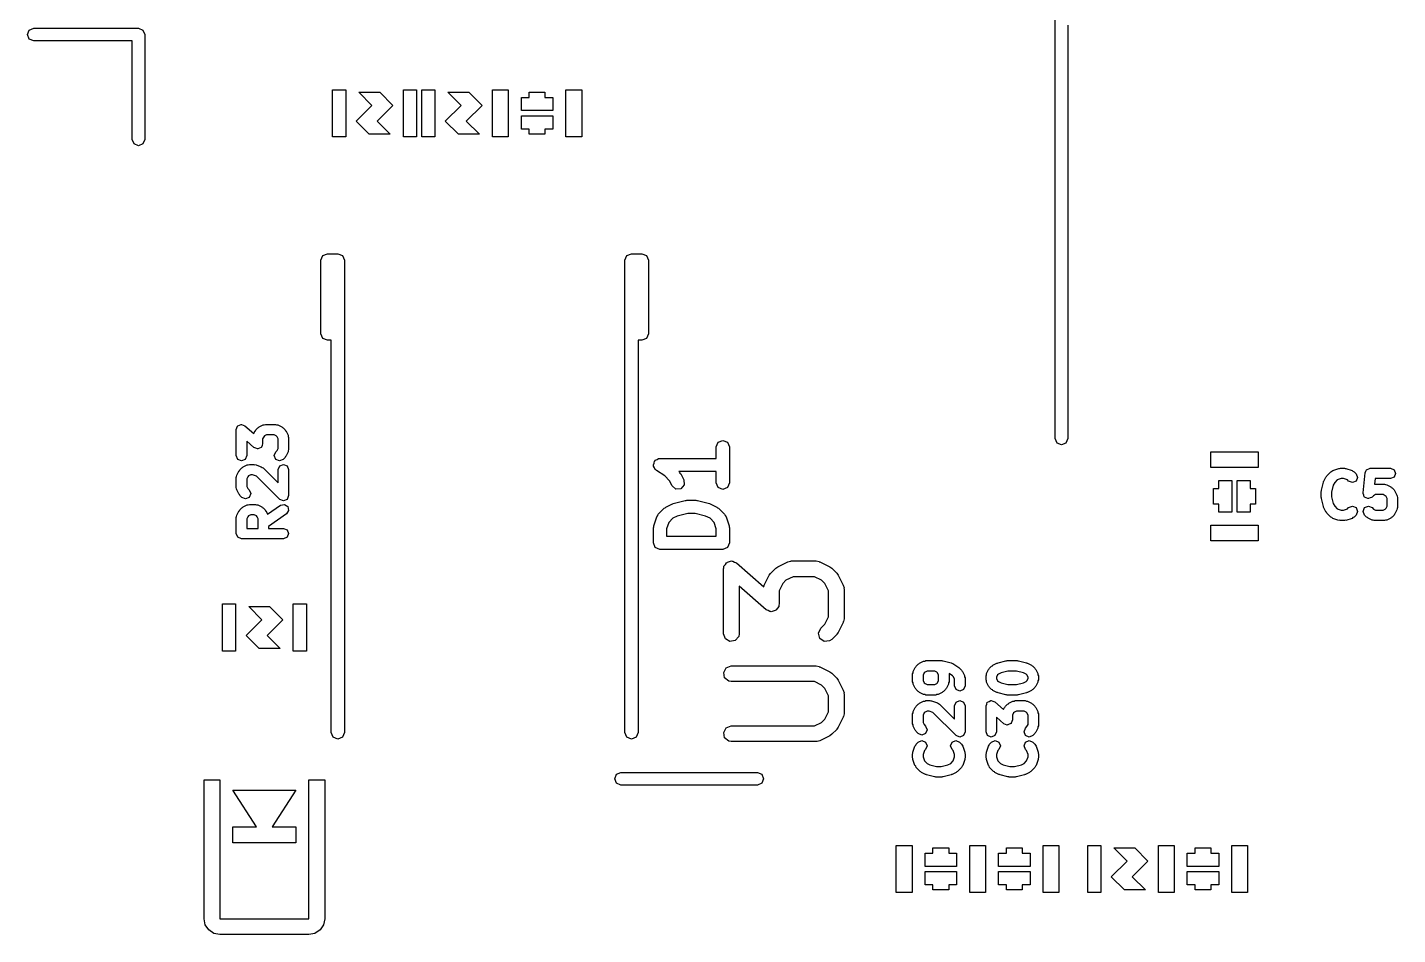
# Model space of a CAD drawing. Extents: x 99.7 to 144.3, y -109.9 to -50.
# Drawn here: x 111.49 to 124.56, y -102.42 to -93.78 of the extents above; entities that cross this region are included whole.
import ezdxf

# ---------------------------------------------------------------- set-up
doc = ezdxf.new("R2010")
doc.units = 0
doc.layers.add('BLACK', color=7, linetype='CONTINUOUS')

msp = doc.modelspace()

# ---------------------------------------------------------------- linework, layer by layer
at = {"layer": 'BLACK', "linetype": 'CONTINUOUS'}
for p, q in [((111.508, -93.8076), (111.55, -93.79)), ((111.55, -93.79), (112.55, -93.79)), ((112.55, -93.79), (112.592, -93.8076)), ((121.29, -97.7), (121.29, -93.7)), ((121.41, -93.76), (121.41, -97.7)), ((111.49, -93.85), (111.508, -93.8076)), ((111.508, -93.8924), (111.49, -93.85)), ((111.55, -93.91), (111.508, -93.8924)), ((112.49, -93.91), (111.55, -93.91)), ((112.49, -94.85), (112.49, -93.91)), ((112.592, -93.8076), (112.61, -93.85)), ((112.61, -93.85), (112.61, -94.85)), ((114.4, -94.825), (114.4, -94.375)), ((114.4, -94.375), (114.525, -94.375)), ((114.525, -94.375), (114.525, -94.825)), ((114.775, -94.525), (114.65, -94.4)), ((114.65, -94.4), (114.85, -94.4)), ((114.85, -94.4), (114.975, -94.525)), ((115.075, -94.825), (115.075, -94.375)), ((115.075, -94.375), (115.2, -94.375)), ((115.2, -94.375), (115.2, -94.825)), ((115.25, -94.825), (115.25, -94.375)), ((115.25, -94.375), (115.375, -94.375)), ((115.375, -94.375), (115.375, -94.825)), ((115.625, -94.525), (115.5, -94.4)), ((115.5, -94.4), (115.7, -94.4)), ((115.7, -94.4), (115.825, -94.525)), ((115.925, -94.375), (116.075, -94.375)), ((115.925, -94.825), (115.925, -94.375)), ((116.075, -94.375), (116.075, -94.825)), ((116.2, -94.575), (116.2, -94.45)), ((116.2, -94.45), (116.275, -94.45)), ((116.275, -94.45), (116.275, -94.4)), ((116.275, -94.4), (116.425, -94.4)), ((116.425, -94.4), (116.425, -94.45)), ((116.425, -94.45), (116.5, -94.45)), ((116.5, -94.45), (116.5, -94.575)), ((116.625, -94.825), (116.625, -94.375)), ((116.625, -94.375), (116.775, -94.375)), ((116.775, -94.375), (116.775, -94.825)), ((114.625, -94.675), (114.775, -94.525)), ((114.975, -94.525), (114.825, -94.675)), ((115.475, -94.675), (115.625, -94.525)), ((115.825, -94.525), (115.675, -94.675)), ((116.5, -94.575), (116.2, -94.575)), ((114.75, -94.8), (114.625, -94.675)), ((114.825, -94.675), (114.95, -94.8)), ((115.6, -94.8), (115.475, -94.675)), ((115.675, -94.675), (115.8, -94.8)), ((116.2, -94.75), (116.2, -94.625)), ((116.2, -94.625), (116.5, -94.625)), ((116.5, -94.625), (116.5, -94.75)), ((112.508, -94.8924), (112.49, -94.85)), ((112.61, -94.85), (112.592, -94.8924)), ((114.525, -94.825), (114.4, -94.825)), ((114.95, -94.8), (114.75, -94.8)), ((115.2, -94.825), (115.075, -94.825)), ((115.375, -94.825), (115.25, -94.825)), ((115.8, -94.8), (115.6, -94.8)), ((116.075, -94.825), (115.925, -94.825)), ((116.275, -94.75), (116.2, -94.75)), ((116.275, -94.8), (116.275, -94.75)), ((116.425, -94.8), (116.275, -94.8)), ((116.5, -94.75), (116.425, -94.75)), ((116.425, -94.75), (116.425, -94.8)), ((116.775, -94.825), (116.625, -94.825)), ((112.55, -94.91), (112.508, -94.8924)), ((112.592, -94.8924), (112.55, -94.91)), ((114.288, -96), (114.306, -95.9558)), ((114.288, -96.7), (114.288, -96)), ((114.306, -95.9558), (114.35, -95.9375)), ((114.35, -95.9375), (114.45, -95.9375)), ((114.45, -95.9375), (114.494, -95.9558)), ((114.494, -95.9558), (114.513, -96)), ((114.513, -96), (114.513, -100.5)), ((117.188, -96), (117.206, -95.9558)), ((117.188, -100.5), (117.188, -96)), ((117.206, -95.9558), (117.25, -95.9375)), ((117.25, -95.9375), (117.35, -95.9375)), ((117.35, -95.9375), (117.394, -95.9558)), ((117.394, -95.9558), (117.413, -96)), ((117.413, -96), (117.413, -96.7)), ((114.306, -96.7442), (114.288, -96.7)), ((114.35, -96.7625), (114.306, -96.7442)), ((114.388, -96.7625), (114.35, -96.7625)), ((114.388, -100.5), (114.388, -96.7625)), ((117.35, -96.7625), (117.313, -96.7625)), ((117.313, -96.7625), (117.313, -100.5)), ((117.394, -96.7442), (117.35, -96.7625)), ((117.413, -96.7), (117.394, -96.7442)), ((113.488, -97.598), (113.493, -97.5814)), ((113.493, -97.5814), (113.495, -97.5806)), ((113.495, -97.5806), (113.496, -97.5789)), ((113.496, -97.5789), (113.512, -97.5722)), ((113.512, -97.5722), (113.528, -97.5644)), ((113.528, -97.5644), (113.529, -97.565)), ((113.529, -97.565), (113.531, -97.5643)), ((113.531, -97.5643), (113.547, -97.571)), ((113.547, -97.571), (113.564, -97.5767)), ((113.564, -97.5767), (113.648, -97.65)), ((113.686, -97.598), (113.694, -97.5948)), ((113.694, -97.5948), (113.699, -97.5886)), ((113.699, -97.5886), (113.737, -97.5696)), ((113.737, -97.5696), (113.749, -97.5687)), ((113.749, -97.5687), (113.76, -97.5643)), ((113.76, -97.5643), (113.855, -97.5643)), ((113.855, -97.5643), (113.866, -97.5687)), ((113.866, -97.5687), (113.877, -97.5696)), ((113.877, -97.5696), (113.915, -97.5886)), ((113.915, -97.5886), (113.921, -97.5948)), ((113.921, -97.5948), (113.928, -97.598)), ((113.481, -97.6143), (113.488, -97.598)), ((113.481, -97.8619), (113.481, -97.6143)), ((113.65, -97.7852), (113.581, -97.7245)), ((113.581, -97.7245), (113.581, -97.8619)), ((113.648, -97.65), (113.658, -97.63)), ((113.658, -97.63), (113.664, -97.6246)), ((113.664, -97.6246), (113.667, -97.617)), ((113.667, -97.617), (113.686, -97.598)), ((113.743, -97.682), (113.733, -97.7023)), ((113.733, -97.7023), (113.733, -97.7476)), ((113.751, -97.6744), (113.743, -97.682)), ((113.771, -97.6643), (113.751, -97.6744)), ((113.843, -97.6643), (113.771, -97.6643)), ((113.863, -97.6744), (113.843, -97.6643)), ((113.871, -97.682), (113.863, -97.6744)), ((113.881, -97.7023), (113.871, -97.682)), ((113.881, -97.793), (113.881, -97.7023)), ((113.928, -97.598), (113.947, -97.617)), ((113.947, -97.617), (113.95, -97.6246)), ((113.95, -97.6246), (113.957, -97.63)), ((113.957, -97.63), (113.976, -97.6681)), ((113.976, -97.6681), (113.976, -97.6797)), ((113.976, -97.6797), (113.981, -97.6905)), ((113.981, -97.6905), (113.981, -97.8048)), ((118.077, -97.7344), (118.121, -97.7161)), ((118.121, -97.7161), (118.166, -97.7344)), ((121.308, -97.7424), (121.29, -97.7)), ((121.41, -97.7), (121.392, -97.7424)), ((113.667, -97.7909), (113.65, -97.7852)), ((113.683, -97.7976), (113.667, -97.7909)), ((113.685, -97.7969), (113.683, -97.7976)), ((113.687, -97.7975), (113.685, -97.7969)), ((113.702, -97.7897), (113.687, -97.7975)), ((113.719, -97.783), (113.702, -97.7897)), ((113.721, -97.7805), (113.719, -97.7813)), ((113.719, -97.7813), (113.719, -97.783)), ((113.727, -97.7639), (113.721, -97.7805)), ((113.733, -97.7476), (113.727, -97.7639)), ((113.843, -97.8619), (113.858, -97.8265)), ((113.858, -97.8265), (113.871, -97.8132)), ((113.871, -97.8132), (113.881, -97.793)), ((113.976, -97.8271), (113.957, -97.8652)), ((113.981, -97.8048), (113.976, -97.8155)), ((113.976, -97.8155), (113.976, -97.8271)), ((118.059, -97.7786), (118.077, -97.7344)), ((118.059, -97.8875), (118.059, -97.7786)), ((118.166, -97.7344), (118.184, -97.7786)), ((118.184, -97.7786), (118.184, -98.1214)), ((121.35, -97.76), (121.308, -97.7424)), ((121.392, -97.7424), (121.35, -97.76)), ((122.775, -97.975), (122.775, -97.825)), ((122.775, -97.825), (123.225, -97.825)), ((123.225, -97.825), (123.225, -97.975)), ((113.496, -97.8973), (113.481, -97.8619)), ((113.531, -97.9119), (113.496, -97.8973)), ((113.515, -97.998), (113.534, -97.9789)), ((113.566, -97.8973), (113.531, -97.9119)), ((113.534, -97.9789), (113.541, -97.9758)), ((113.541, -97.9758), (113.547, -97.9696)), ((113.547, -97.9696), (113.585, -97.9505)), ((113.581, -97.8619), (113.566, -97.8973)), ((113.585, -97.9505), (113.596, -97.9497)), ((113.596, -97.9497), (113.607, -97.9452)), ((113.607, -97.9452), (113.645, -97.9452)), ((113.645, -97.9452), (113.653, -97.9484)), ((113.653, -97.9484), (113.661, -97.9478)), ((113.661, -97.9478), (113.718, -97.9669)), ((113.718, -97.9669), (113.727, -97.9745)), ((113.727, -97.9745), (113.738, -97.9789)), ((113.738, -97.9789), (113.881, -98.1221)), ((113.858, -97.8973), (113.843, -97.8619)), ((113.893, -97.9119), (113.858, -97.8973)), ((113.881, -97.9952), (113.896, -97.9599)), ((113.928, -97.8973), (113.893, -97.9119)), ((113.896, -97.9599), (113.931, -97.9452)), ((113.947, -97.8782), (113.928, -97.8973)), ((113.931, -97.9452), (113.966, -97.9599)), ((113.95, -97.8706), (113.947, -97.8782)), ((113.957, -97.8652), (113.95, -97.8706)), ((113.966, -97.9599), (113.981, -97.9952)), ((117.459, -97.95), (117.466, -97.9332)), ((117.461, -97.9559), (117.459, -97.95)), ((117.46, -97.9623), (117.461, -97.9559)), ((117.47, -97.9774), (117.46, -97.9623)), ((117.466, -97.9332), (117.469, -97.9153)), ((117.469, -97.9153), (117.475, -97.9118)), ((117.477, -97.9942), (117.47, -97.9774)), ((117.475, -97.9118), (117.477, -97.9058)), ((117.477, -97.9058), (117.494, -97.8988)), ((117.494, -97.8988), (117.509, -97.8887)), ((117.509, -97.8887), (117.515, -97.89)), ((117.515, -97.89), (117.521, -97.8875)), ((117.521, -97.8875), (118.059, -97.8875)), ((123.225, -97.975), (122.775, -97.975)), ((123.937, -98.0026), (123.994, -97.9835)), ((123.994, -97.9835), (124.002, -97.9841)), ((124.002, -97.9841), (124.01, -97.981)), ((124.01, -97.981), (124.048, -97.981)), ((124.048, -97.981), (124.055, -97.9841)), ((124.055, -97.9841), (124.063, -97.9835)), ((124.063, -97.9835), (124.121, -98.0026)), ((124.264, -97.9923), (124.28, -97.9874)), ((124.28, -97.9874), (124.295, -97.981)), ((124.295, -97.981), (124.486, -97.981)), ((124.486, -97.981), (124.521, -97.9956)), ((113.481, -98.0714), (113.485, -98.0607)), ((113.481, -98.1667), (113.481, -98.0714)), ((113.485, -98.0607), (113.486, -98.0491)), ((113.486, -98.0491), (113.505, -98.011)), ((113.505, -98.011), (113.511, -98.0056)), ((113.511, -98.0056), (113.515, -97.998)), ((113.591, -98.063), (113.581, -98.0832)), ((113.581, -98.0832), (113.581, -98.1549)), ((113.599, -98.0554), (113.591, -98.063)), ((113.619, -98.0452), (113.599, -98.0554)), ((113.637, -98.0452), (113.619, -98.0452)), ((113.675, -98.058), (113.637, -98.0452)), ((113.896, -98.2782), (113.675, -98.058)), ((113.881, -98.1221), (113.881, -97.9952)), ((113.981, -97.9952), (113.981, -98.2429)), ((117.483, -97.9967), (117.477, -97.9942)), ((117.487, -98.002), (117.483, -97.9967)), ((117.567, -98.0557), (117.487, -98.002)), ((117.613, -98.1013), (117.567, -98.0557)), ((117.637, -98.1494), (117.613, -98.1013)), ((118.059, -98.0125), (117.701, -98.0125)), ((117.701, -98.0125), (117.708, -98.0201)), ((117.708, -98.0201), (117.712, -98.0296)), ((117.712, -98.0296), (117.72, -98.0363)), ((117.72, -98.0363), (117.749, -98.0935)), ((117.749, -98.0935), (117.752, -98.1412)), ((118.059, -98.1214), (118.059, -98.0125)), ((122.85, -98.175), (122.85, -98.1)), ((122.85, -98.1), (122.975, -98.1)), ((122.975, -98.1), (122.975, -98.4)), ((123.025, -98.4), (123.025, -98.1)), ((123.025, -98.1), (123.15, -98.1)), ((123.15, -98.1), (123.15, -98.175)), ((123.828, -98.1903), (123.847, -98.1141)), ((123.847, -98.1141), (123.85, -98.1095)), ((123.85, -98.1095), (123.851, -98.1038)), ((123.851, -98.1038), (123.87, -98.0657)), ((123.87, -98.0657), (123.876, -98.0603)), ((123.876, -98.0603), (123.879, -98.0527)), ((123.879, -98.0527), (123.917, -98.0146)), ((123.917, -98.0146), (123.928, -98.0102)), ((123.928, -98.0102), (123.937, -98.0026)), ((123.955, -98.1177), (123.942, -98.1436)), ((123.979, -98.0937), (123.955, -98.1177)), ((124.018, -98.081), (123.979, -98.0937)), ((124.04, -98.081), (124.018, -98.081)), ((124.078, -98.0937), (124.04, -98.081)), ((124.088, -98.1044), (124.078, -98.0937)), ((124.124, -98.119), (124.088, -98.1044)), ((124.121, -98.0026), (124.129, -98.0102)), ((124.159, -98.1044), (124.124, -98.119)), ((124.129, -98.0102), (124.14, -98.0146)), ((124.14, -98.0146), (124.159, -98.0337)), ((124.159, -98.0337), (124.174, -98.069)), ((124.174, -98.069), (124.159, -98.1044)), ((124.226, -98.2165), (124.245, -98.026)), ((124.245, -98.026), (124.253, -98.0111)), ((124.253, -98.0111), (124.26, -97.9956)), ((124.26, -97.9956), (124.262, -97.9946)), ((124.262, -97.9946), (124.264, -97.9923)), ((124.34, -98.081), (124.335, -98.1333)), ((124.486, -98.081), (124.34, -98.081)), ((124.521, -98.0663), (124.486, -98.081)), ((124.521, -97.9956), (124.536, -98.031)), ((124.536, -98.031), (124.521, -98.0663)), ((113.485, -98.1774), (113.481, -98.1667)), ((113.486, -98.189), (113.485, -98.1774)), ((113.505, -98.2271), (113.486, -98.189)), ((113.511, -98.2325), (113.505, -98.2271)), ((113.515, -98.2401), (113.511, -98.2325)), ((113.534, -98.2592), (113.515, -98.2401)), ((113.581, -98.1549), (113.591, -98.1751)), ((113.591, -98.1751), (113.604, -98.1885)), ((113.604, -98.1885), (113.619, -98.2238)), ((113.619, -98.2238), (113.604, -98.2592)), ((113.981, -98.2429), (113.966, -98.2782)), ((117.673, -98.1807), (117.637, -98.1494)), ((117.721, -98.1773), (117.673, -98.1807)), ((117.752, -98.1412), (117.721, -98.1773)), ((118.077, -98.1656), (118.059, -98.1214)), ((118.121, -98.1839), (118.077, -98.1656)), ((118.166, -98.1656), (118.121, -98.1839)), ((118.184, -98.1214), (118.166, -98.1656)), ((122.8, -98.325), (122.8, -98.175)), ((122.8, -98.175), (122.85, -98.175)), ((123.15, -98.175), (123.2, -98.175)), ((123.2, -98.175), (123.2, -98.325)), ((123.826, -98.2024), (123.829, -98.1965)), ((123.826, -98.2595), (123.826, -98.2024)), ((123.829, -98.1965), (123.828, -98.1903)), ((123.942, -98.1436), (123.926, -98.2085)), ((123.926, -98.2085), (123.926, -98.2534)), ((124.227, -98.219), (124.226, -98.2165)), ((124.226, -98.2214), (124.227, -98.219)), ((124.233, -98.237), (124.226, -98.2214)), ((124.237, -98.2531), (124.233, -98.237)), ((124.325, -98.2435), (124.312, -98.2568)), ((124.345, -98.2333), (124.325, -98.2435)), ((124.335, -98.1333), (124.429, -98.1333)), ((124.417, -98.2333), (124.345, -98.2333)), ((124.437, -98.2435), (124.417, -98.2333)), ((124.429, -98.1333), (124.439, -98.1378)), ((124.445, -98.251), (124.437, -98.2435)), ((124.439, -98.1378), (124.451, -98.1386)), ((124.451, -98.1386), (124.489, -98.1577)), ((124.489, -98.1577), (124.494, -98.1639)), ((124.494, -98.1639), (124.502, -98.167)), ((124.502, -98.167), (124.521, -98.1861)), ((124.521, -98.1861), (124.524, -98.1937)), ((124.524, -98.1937), (124.53, -98.1991)), ((124.53, -98.1991), (124.549, -98.2372)), ((124.549, -98.2372), (124.55, -98.2488)), ((124.55, -98.2488), (124.555, -98.2595)), ((113.511, -98.3865), (113.515, -98.3789)), ((113.515, -98.3789), (113.534, -98.3599)), ((113.569, -98.2738), (113.534, -98.2592)), ((113.534, -98.3599), (113.541, -98.3567)), ((113.541, -98.3567), (113.547, -98.3505)), ((113.547, -98.3505), (113.585, -98.3315)), ((113.604, -98.2592), (113.569, -98.2738)), ((113.585, -98.3315), (113.596, -98.3306)), ((113.596, -98.3306), (113.607, -98.3262)), ((113.607, -98.3262), (113.664, -98.3262)), ((113.664, -98.3262), (113.675, -98.3306)), ((113.675, -98.3306), (113.687, -98.3315)), ((113.687, -98.3315), (113.725, -98.3505)), ((113.725, -98.3505), (113.73, -98.3567)), ((113.73, -98.3567), (113.738, -98.3599)), ((113.738, -98.3599), (113.757, -98.3789)), ((113.757, -98.3789), (113.76, -98.3865)), ((113.78, -98.4205), (113.902, -98.3352)), ((113.931, -98.2929), (113.896, -98.2782)), ((113.902, -98.3352), (113.94, -98.327)), ((113.966, -98.2782), (113.931, -98.2929)), ((113.94, -98.327), (113.972, -98.3475)), ((113.972, -98.3475), (113.98, -98.3849)), ((117.506, -98.4201), (117.563, -98.3629)), ((117.563, -98.3629), (117.572, -98.359)), ((117.572, -98.359), (117.579, -98.3512)), ((117.579, -98.3512), (117.636, -98.3227)), ((117.636, -98.3227), (117.643, -98.3222)), ((117.643, -98.3222), (117.649, -98.3179)), ((117.649, -98.3179), (117.763, -98.2894)), ((117.763, -98.2894), (117.771, -98.2905)), ((117.771, -98.2905), (117.779, -98.2875)), ((117.779, -98.2875), (117.864, -98.2875)), ((117.864, -98.2875), (117.872, -98.2905)), ((117.872, -98.2905), (117.879, -98.2894)), ((117.879, -98.2894), (117.994, -98.3179)), ((117.994, -98.3179), (117.999, -98.3222)), ((117.999, -98.3222), (118.007, -98.3227)), ((118.007, -98.3227), (118.064, -98.3512)), ((118.064, -98.3512), (118.07, -98.359)), ((118.07, -98.359), (118.08, -98.3629)), ((118.08, -98.3629), (118.137, -98.4201)), ((122.85, -98.325), (122.8, -98.325)), ((122.85, -98.4), (122.85, -98.325)), ((123.2, -98.325), (123.15, -98.325)), ((123.15, -98.325), (123.15, -98.4)), ((123.829, -98.2654), (123.826, -98.2595)), ((123.828, -98.2717), (123.829, -98.2654)), ((123.847, -98.3478), (123.828, -98.2717)), ((123.85, -98.3524), (123.847, -98.3478)), ((123.851, -98.3581), (123.85, -98.3524)), ((123.87, -98.3962), (123.851, -98.3581)), ((123.926, -98.2534), (123.942, -98.3183)), ((123.942, -98.3183), (123.955, -98.3442)), ((123.955, -98.3442), (123.979, -98.3682)), ((123.979, -98.3682), (124.018, -98.381)), ((124.04, -98.381), (124.078, -98.3682)), ((124.078, -98.3682), (124.088, -98.3575)), ((124.088, -98.3575), (124.124, -98.3429)), ((124.124, -98.3429), (124.159, -98.3575)), ((124.159, -98.3575), (124.174, -98.3929)), ((124.226, -98.3929), (124.241, -98.3575)), ((124.24, -98.2543), (124.237, -98.2531)), ((124.241, -98.2568), (124.24, -98.2543)), ((124.256, -98.2632), (124.241, -98.2568)), ((124.241, -98.3575), (124.276, -98.3429)), ((124.271, -98.2712), (124.256, -98.2632)), ((124.274, -98.2704), (124.271, -98.2712)), ((124.276, -98.2714), (124.274, -98.2704)), ((124.292, -98.265), (124.276, -98.2714)), ((124.276, -98.3429), (124.312, -98.3575)), ((124.308, -98.2601), (124.292, -98.265)), ((124.309, -98.2578), (124.308, -98.2601)), ((124.312, -98.2568), (124.309, -98.2578)), ((124.312, -98.3575), (124.325, -98.3708)), ((124.325, -98.3708), (124.345, -98.381)), ((124.417, -98.381), (124.437, -98.3708)), ((124.437, -98.3708), (124.445, -98.3632)), ((124.455, -98.2713), (124.445, -98.251)), ((124.445, -98.3632), (124.455, -98.343)), ((124.455, -98.343), (124.455, -98.2713)), ((124.549, -98.3771), (124.53, -98.4152)), ((124.55, -98.3655), (124.549, -98.3771)), ((124.555, -98.3548), (124.55, -98.3655)), ((124.555, -98.2595), (124.555, -98.3548)), ((113.481, -98.4524), (113.485, -98.4416)), ((113.481, -98.6048), (113.481, -98.4524)), ((113.485, -98.4416), (113.486, -98.43)), ((113.486, -98.43), (113.505, -98.3919)), ((113.505, -98.3919), (113.511, -98.3865)), ((113.591, -98.4439), (113.581, -98.4642)), ((113.581, -98.4642), (113.581, -98.5548)), ((113.599, -98.4363), (113.591, -98.4439)), ((113.619, -98.4262), (113.599, -98.4363)), ((113.652, -98.4262), (113.619, -98.4262)), ((113.673, -98.4363), (113.652, -98.4262)), ((113.68, -98.4439), (113.673, -98.4363)), ((113.69, -98.4642), (113.68, -98.4439)), ((113.69, -98.5548), (113.69, -98.4642)), ((113.76, -98.3865), (113.766, -98.3919)), ((113.766, -98.3919), (113.78, -98.4205)), ((113.96, -98.4172), (113.79, -98.5356)), ((113.98, -98.3849), (113.96, -98.4172)), ((117.462, -98.5302), (117.491, -98.4445)), ((117.491, -98.4445), (117.5, -98.4335)), ((117.5, -98.4335), (117.506, -98.4201)), ((117.605, -98.498), (117.584, -98.5601)), ((117.644, -98.4585), (117.605, -98.498)), ((117.686, -98.4375), (117.644, -98.4585)), ((117.786, -98.4125), (117.686, -98.4375)), ((117.857, -98.4125), (117.786, -98.4125)), ((117.957, -98.4375), (117.857, -98.4125)), ((117.999, -98.4585), (117.957, -98.4375)), ((118.038, -98.498), (117.999, -98.4585)), ((118.059, -98.5601), (118.038, -98.498)), ((118.137, -98.4201), (118.143, -98.4335)), ((118.143, -98.4335), (118.152, -98.4445)), ((118.152, -98.4445), (118.181, -98.5302)), ((122.975, -98.4), (122.85, -98.4)), ((123.15, -98.4), (123.025, -98.4)), ((123.876, -98.4016), (123.87, -98.3962)), ((123.879, -98.4092), (123.876, -98.4016)), ((123.917, -98.4473), (123.879, -98.4092)), ((123.928, -98.4517), (123.917, -98.4473)), ((123.937, -98.4593), (123.928, -98.4517)), ((123.994, -98.4784), (123.937, -98.4593)), ((124.002, -98.4778), (123.994, -98.4784)), ((124.01, -98.481), (124.002, -98.4778)), ((124.048, -98.481), (124.01, -98.481)), ((124.018, -98.381), (124.04, -98.381)), ((124.055, -98.4778), (124.048, -98.481)), ((124.063, -98.4784), (124.055, -98.4778)), ((124.121, -98.4593), (124.063, -98.4784)), ((124.129, -98.4517), (124.121, -98.4593)), ((124.14, -98.4473), (124.129, -98.4517)), ((124.159, -98.4282), (124.14, -98.4473)), ((124.174, -98.3929), (124.159, -98.4282)), ((124.241, -98.4282), (124.226, -98.3929)), ((124.26, -98.4473), (124.241, -98.4282)), ((124.267, -98.4504), (124.26, -98.4473)), ((124.273, -98.4566), (124.267, -98.4504)), ((124.311, -98.4757), (124.273, -98.4566)), ((124.323, -98.4765), (124.311, -98.4757)), ((124.333, -98.481), (124.323, -98.4765)), ((124.429, -98.481), (124.333, -98.481)), ((124.345, -98.381), (124.417, -98.381)), ((124.439, -98.4765), (124.429, -98.481)), ((124.451, -98.4757), (124.439, -98.4765)), ((124.489, -98.4566), (124.451, -98.4757)), ((124.494, -98.4504), (124.489, -98.4566)), ((124.502, -98.4473), (124.494, -98.4504)), ((124.521, -98.4282), (124.502, -98.4473)), ((124.524, -98.4206), (124.521, -98.4282)), ((124.53, -98.4152), (124.524, -98.4206)), ((113.496, -98.6401), (113.481, -98.6048)), ((113.531, -98.6548), (113.496, -98.6401)), ((113.581, -98.5548), (113.69, -98.5548)), ((113.79, -98.5356), (113.79, -98.5548)), ((113.79, -98.5548), (113.931, -98.5548)), ((113.931, -98.5548), (113.966, -98.5694)), ((113.966, -98.6401), (113.931, -98.6548)), ((113.966, -98.5694), (113.981, -98.6048)), ((113.981, -98.6048), (113.966, -98.6401)), ((117.459, -98.55), (117.463, -98.5405)), ((117.459, -98.6929), (117.459, -98.55)), ((117.463, -98.5405), (117.462, -98.5302)), ((117.584, -98.5601), (117.584, -98.6304)), ((117.584, -98.6304), (118.059, -98.6304)), ((118.059, -98.6304), (118.059, -98.5601)), ((118.181, -98.5302), (118.18, -98.5405)), ((118.18, -98.5405), (118.184, -98.55)), ((118.184, -98.55), (118.184, -98.6929)), ((122.775, -98.675), (122.775, -98.525)), ((122.775, -98.525), (123.225, -98.525)), ((123.225, -98.525), (123.225, -98.675)), ((113.931, -98.6548), (113.531, -98.6548)), ((117.477, -98.7371), (117.459, -98.6929)), ((117.521, -98.7554), (117.477, -98.7371)), ((118.121, -98.7554), (117.521, -98.7554)), ((118.166, -98.7371), (118.121, -98.7554)), ((118.184, -98.6929), (118.166, -98.7371)), ((123.225, -98.675), (122.775, -98.675)), ((118.132, -98.9148), (118.145, -98.8993)), ((118.145, -98.8993), (118.155, -98.882)), ((118.155, -98.882), (118.161, -98.8801)), ((118.161, -98.8801), (118.165, -98.8755)), ((118.165, -98.8755), (118.185, -98.872)), ((118.185, -98.872), (118.204, -98.8655)), ((118.204, -98.8655), (118.21, -98.8677)), ((118.21, -98.8677), (118.215, -98.8666)), ((118.215, -98.8666), (118.233, -98.8767)), ((118.233, -98.8767), (118.252, -98.884)), ((118.252, -98.884), (118.512, -99.1115)), ((118.645, -98.921), (118.74, -98.8734)), ((118.74, -98.8734), (118.765, -98.866)), ((118.765, -98.866), (118.77, -98.867)), ((118.77, -98.867), (118.774, -98.8655)), ((118.774, -98.8655), (119.012, -98.8655)), ((119.012, -98.8655), (119.038, -98.87)), ((119.038, -98.87), (119.041, -98.8729)), ((119.041, -98.8729), (119.045, -98.8734)), ((119.045, -98.8734), (119.141, -98.921)), ((118.127, -98.9405), (118.129, -98.9294)), ((118.127, -99.5595), (118.127, -98.9405)), ((118.129, -98.9259), (118.13, -98.9233)), ((118.129, -98.9294), (118.129, -98.9259)), ((118.13, -98.9233), (118.132, -98.9148)), ((118.516, -99.0974), (118.564, -99.0022)), ((118.564, -99.0022), (118.577, -98.9842)), ((118.577, -98.9842), (118.578, -98.9827)), ((118.578, -98.9827), (118.626, -98.9351)), ((118.626, -98.9351), (118.644, -98.9222)), ((118.644, -98.9222), (118.645, -98.921)), ((118.792, -99.0155), (118.723, -99.0497)), ((118.994, -99.0155), (118.792, -99.0155)), ((119.063, -99.0497), (118.994, -99.0155)), ((119.141, -98.921), (119.159, -98.9344)), ((119.159, -98.9344), (119.16, -98.9351)), ((119.16, -98.9351), (119.208, -98.9827)), ((119.208, -98.9827), (119.221, -99.001)), ((119.221, -99.001), (119.222, -99.0022)), ((119.222, -99.0022), (119.269, -99.0974)), ((118.534, -99.3303), (118.277, -99.1058)), ((118.277, -99.1058), (118.277, -99.5595)), ((118.512, -99.1115), (118.513, -99.1053)), ((118.513, -99.1053), (118.516, -99.1019)), ((118.516, -99.1019), (118.516, -99.0974)), ((118.693, -99.0801), (118.658, -99.1487)), ((118.658, -99.1487), (118.658, -99.2738)), ((118.723, -99.0497), (118.693, -99.0801)), ((119.093, -99.0801), (119.063, -99.0497)), ((119.127, -99.1487), (119.093, -99.0801)), ((119.127, -99.399), (119.127, -99.1487)), ((119.269, -99.0974), (119.277, -99.1224)), ((119.277, -99.1224), (119.276, -99.1267)), ((119.276, -99.1267), (119.277, -99.131)), ((119.277, -99.131), (119.277, -99.4167)), ((113.35, -99.725), (113.35, -99.275)), ((113.35, -99.275), (113.475, -99.275)), ((113.475, -99.275), (113.475, -99.725)), ((114.025, -99.725), (114.025, -99.275)), ((114.025, -99.275), (114.15, -99.275)), ((114.15, -99.275), (114.15, -99.725)), ((118.655, -99.291), (118.654, -99.2995)), ((118.657, -99.2884), (118.655, -99.291)), ((118.658, -99.2738), (118.656, -99.2849)), ((118.656, -99.2849), (118.657, -99.2884)), ((113.725, -99.425), (113.6, -99.3)), ((113.6, -99.3), (113.8, -99.3)), ((113.8, -99.3), (113.925, -99.425)), ((118.553, -99.3376), (118.534, -99.3303)), ((118.57, -99.3477), (118.553, -99.3376)), ((118.576, -99.3466), (118.57, -99.3477)), ((118.582, -99.3488), (118.576, -99.3466)), ((118.601, -99.3423), (118.582, -99.3488)), ((118.621, -99.3388), (118.601, -99.3423)), ((118.625, -99.3342), (118.621, -99.3388)), ((118.63, -99.3322), (118.625, -99.3342)), ((118.641, -99.3149), (118.63, -99.3322)), ((118.654, -99.2995), (118.641, -99.3149)), ((119.093, -99.4675), (119.127, -99.399)), ((119.277, -99.4167), (119.273, -99.4423)), ((113.575, -99.575), (113.725, -99.425)), ((113.925, -99.425), (113.775, -99.575)), ((119.032, -99.553), (119.054, -99.5065)), ((119.046, -99.6025), (119.032, -99.553)), ((119.054, -99.5065), (119.093, -99.4675)), ((119.222, -99.5454), (119.208, -99.5635)), ((119.269, -99.4502), (119.222, -99.5454)), ((119.27, -99.4458), (119.269, -99.4502)), ((119.273, -99.4423), (119.27, -99.4458)), ((113.7, -99.7), (113.575, -99.575)), ((113.775, -99.575), (113.9, -99.7)), ((118.145, -99.6077), (118.127, -99.5595)), ((118.189, -99.6334), (118.145, -99.6077)), ((118.24, -99.6245), (118.189, -99.6334)), ((118.273, -99.5852), (118.24, -99.6245)), ((118.277, -99.5595), (118.273, -99.5852)), ((119.088, -99.632), (119.046, -99.6025)), ((119.139, -99.6275), (119.088, -99.632)), ((119.16, -99.6126), (119.139, -99.6275)), ((119.208, -99.5649), (119.16, -99.6126)), ((119.208, -99.5635), (119.208, -99.5649)), ((113.475, -99.725), (113.35, -99.725)), ((113.9, -99.7), (113.7, -99.7)), ((114.15, -99.725), (114.025, -99.725)), ((120.046, -99.8187), (120.057, -99.8143)), ((120.057, -99.8143), (120.21, -99.8143)), ((120.21, -99.8143), (120.215, -99.8167)), ((120.215, -99.8167), (120.222, -99.8158)), ((120.222, -99.8158), (120.298, -99.8348)), ((120.745, -99.8348), (120.821, -99.8158)), ((120.821, -99.8158), (120.827, -99.8167)), ((120.827, -99.8167), (120.833, -99.8143)), ((120.833, -99.8143), (120.929, -99.8143)), ((120.929, -99.8143), (120.934, -99.8167)), ((120.934, -99.8167), (120.941, -99.8158)), ((120.941, -99.8158), (121.017, -99.8348)), ((118.129, -99.9275), (118.154, -99.883)), ((118.137, -99.978), (118.129, -99.9275)), ((118.154, -99.883), (118.202, -99.8655)), ((118.202, -99.8655), (119.012, -99.8655)), ((119.012, -99.8655), (119.038, -99.87)), ((119.038, -99.87), (119.041, -99.8729)), ((119.041, -99.8729), (119.045, -99.8734)), ((119.045, -99.8734), (119.141, -99.921)), ((119.141, -99.921), (119.159, -99.9344)), ((119.159, -99.9344), (119.16, -99.9351)), ((119.16, -99.9351), (119.208, -99.9827)), ((119.931, -99.9405), (119.935, -99.9297)), ((119.931, -100.017), (119.931, -99.9405)), ((119.935, -99.9297), (119.936, -99.9181)), ((119.936, -99.9181), (119.955, -99.88)), ((119.955, -99.88), (119.961, -99.8746)), ((119.961, -99.8746), (119.965, -99.867)), ((119.965, -99.867), (119.984, -99.848)), ((119.984, -99.848), (119.991, -99.8448)), ((119.991, -99.8448), (119.997, -99.8386)), ((119.997, -99.8386), (120.035, -99.8196)), ((120.041, -99.932), (120.031, -99.9523)), ((120.035, -99.8196), (120.046, -99.8187)), ((120.049, -99.9244), (120.041, -99.932)), ((120.069, -99.9143), (120.049, -99.9244)), ((120.141, -99.9143), (120.069, -99.9143)), ((120.161, -99.9244), (120.141, -99.9143)), ((120.168, -99.932), (120.161, -99.9244)), ((120.179, -99.9523), (120.168, -99.932)), ((120.311, -99.9603), (120.278, -99.938)), ((120.278, -99.938), (120.279, -99.9405)), ((120.279, -99.9405), (120.279, -100.017)), ((120.298, -99.8348), (120.305, -99.84)), ((120.305, -99.84), (120.313, -99.8417)), ((120.313, -99.8417), (120.371, -99.8798)), ((120.371, -99.8798), (120.373, -99.8841)), ((120.373, -99.8841), (120.378, -99.8861)), ((120.378, -99.8861), (120.397, -99.9051)), ((120.397, -99.9051), (120.4, -99.9127)), ((120.4, -99.9127), (120.407, -99.9181)), ((120.407, -99.9181), (120.426, -99.9562)), ((120.635, -99.9488), (120.636, -99.9372)), ((120.636, -99.9372), (120.655, -99.8991)), ((120.655, -99.8991), (120.661, -99.8937)), ((120.661, -99.8937), (120.665, -99.8861)), ((120.665, -99.8861), (120.684, -99.867)), ((120.684, -99.867), (120.691, -99.8639)), ((120.691, -99.8639), (120.697, -99.8577)), ((120.697, -99.8577), (120.735, -99.8386)), ((120.735, -99.8386), (120.74, -99.8382)), ((120.74, -99.8382), (120.745, -99.8348)), ((120.749, -99.9435), (120.741, -99.951)), ((120.775, -99.9305), (120.749, -99.9435)), ((120.839, -99.9143), (120.775, -99.9305)), ((120.922, -99.9143), (120.839, -99.9143)), ((120.987, -99.9305), (120.922, -99.9143)), ((121.013, -99.9435), (120.987, -99.9305)), ((121.021, -99.951), (121.013, -99.9435)), ((121.017, -99.8348), (121.021, -99.8382)), ((121.021, -99.8382), (121.027, -99.8386)), ((121.027, -99.8386), (121.065, -99.8577)), ((121.065, -99.8577), (121.071, -99.8639)), ((121.071, -99.8639), (121.078, -99.867)), ((121.078, -99.867), (121.097, -99.8861)), ((121.097, -99.8861), (121.1, -99.8937)), ((121.1, -99.8937), (121.107, -99.8991)), ((121.107, -99.8991), (121.126, -99.9372)), ((121.126, -99.9372), (121.126, -99.9488)), ((118.177, -100.011), (118.137, -99.978)), ((118.202, -100.015), (118.177, -100.011)), ((118.994, -100.015), (118.202, -100.015)), ((119.063, -100.05), (118.994, -100.015)), ((119.093, -100.08), (119.063, -100.05)), ((119.208, -99.9827), (119.221, -100.001)), ((119.221, -100.001), (119.222, -100.002)), ((119.222, -100.002), (119.269, -100.097)), ((119.935, -100.027), (119.931, -100.017)), ((119.936, -100.039), (119.935, -100.027)), ((119.955, -100.077), (119.936, -100.039)), ((119.961, -100.083), (119.955, -100.077)), ((120.031, -99.9523), (120.031, -100.005)), ((120.031, -100.005), (120.041, -100.025)), ((120.041, -100.025), (120.049, -100.033)), ((120.049, -100.033), (120.069, -100.043)), ((120.069, -100.043), (120.141, -100.043)), ((120.141, -100.043), (120.161, -100.033)), ((120.161, -100.033), (120.168, -100.025)), ((120.168, -100.025), (120.179, -100.005)), ((120.179, -100.005), (120.179, -99.9523)), ((120.254, -100.077), (120.248, -100.083)), ((120.273, -100.039), (120.254, -100.077)), ((120.274, -100.027), (120.273, -100.039)), ((120.279, -100.017), (120.274, -100.027)), ((120.321, -99.9701), (120.311, -99.9603)), ((120.331, -99.9904), (120.321, -99.9701)), ((120.331, -100.055), (120.331, -99.9904)), ((120.346, -100.09), (120.331, -100.055)), ((120.431, -100.055), (120.416, -100.09)), ((120.426, -99.9562), (120.426, -99.9678)), ((120.426, -99.9678), (120.431, -99.9786)), ((120.431, -99.9786), (120.431, -100.055)), ((120.631, -99.9595), (120.635, -99.9488)), ((120.631, -99.9976), (120.631, -99.9595)), ((120.635, -100.008), (120.631, -99.9976)), ((120.636, -100.02), (120.635, -100.008)), ((120.655, -100.058), (120.636, -100.02)), ((120.661, -100.063), (120.655, -100.058)), ((120.665, -100.071), (120.661, -100.063)), ((120.684, -100.09), (120.665, -100.071)), ((120.741, -99.951), (120.731, -99.9713)), ((120.731, -99.9713), (120.731, -99.9858)), ((120.731, -99.9858), (120.741, -100.006)), ((120.741, -100.006), (120.749, -100.014)), ((120.749, -100.014), (120.775, -100.027)), ((120.775, -100.027), (120.839, -100.043)), ((120.839, -100.043), (120.922, -100.043)), ((120.922, -100.043), (120.987, -100.027)), ((120.987, -100.027), (121.013, -100.014)), ((121.013, -100.014), (121.021, -100.006)), ((121.031, -99.9713), (121.021, -99.951)), ((121.021, -100.006), (121.031, -99.9858)), ((121.031, -99.9858), (121.031, -99.9713)), ((121.097, -100.071), (121.078, -100.09)), ((121.1, -100.063), (121.097, -100.071)), ((121.107, -100.058), (121.1, -100.063)), ((121.126, -100.02), (121.107, -100.058)), ((121.126, -99.9488), (121.131, -99.9595)), ((121.131, -99.9976), (121.126, -100.008)), ((121.126, -100.008), (121.126, -100.02)), ((121.131, -99.9595), (121.131, -99.9976)), ((119.127, -100.149), (119.093, -100.08)), ((119.127, -100.304), (119.127, -100.149)), ((119.269, -100.097), (119.277, -100.122)), ((119.277, -100.122), (119.276, -100.127)), ((119.276, -100.127), (119.277, -100.131)), ((119.277, -100.131), (119.277, -100.321)), ((119.965, -100.09), (119.961, -100.083)), ((119.984, -100.109), (119.965, -100.09)), ((119.991, -100.112), (119.984, -100.109)), ((119.997, -100.119), (119.991, -100.112)), ((120.035, -100.138), (119.997, -100.119)), ((119.997, -100.22), (120.035, -100.201)), ((120.046, -100.138), (120.035, -100.138)), ((120.035, -100.201), (120.046, -100.2)), ((120.057, -100.143), (120.046, -100.138)), ((120.046, -100.2), (120.057, -100.195)), ((120.152, -100.143), (120.057, -100.143)), ((120.057, -100.195), (120.095, -100.195)), ((120.095, -100.195), (120.103, -100.198)), ((120.103, -100.198), (120.111, -100.198)), ((120.111, -100.198), (120.168, -100.217)), ((120.163, -100.138), (120.152, -100.143)), ((120.175, -100.138), (120.163, -100.138)), ((120.213, -100.119), (120.175, -100.138)), ((120.218, -100.112), (120.213, -100.119)), ((120.226, -100.109), (120.218, -100.112)), ((120.245, -100.09), (120.226, -100.109)), ((120.248, -100.083), (120.245, -100.09)), ((120.381, -100.105), (120.346, -100.09)), ((120.346, -100.21), (120.381, -100.195)), ((120.416, -100.09), (120.381, -100.105)), ((120.381, -100.195), (120.416, -100.21)), ((120.646, -100.21), (120.662, -100.203)), ((120.662, -100.203), (120.678, -100.195)), ((120.678, -100.195), (120.679, -100.196)), ((120.679, -100.196), (120.681, -100.195)), ((120.681, -100.195), (120.697, -100.202)), ((120.691, -100.093), (120.684, -100.09)), ((120.697, -100.099), (120.691, -100.093)), ((120.735, -100.119), (120.697, -100.099)), ((120.697, -100.202), (120.714, -100.208)), ((120.714, -100.208), (120.798, -100.281)), ((120.74, -100.119), (120.735, -100.119)), ((120.745, -100.122), (120.74, -100.119)), ((120.821, -100.141), (120.745, -100.122)), ((120.827, -100.14), (120.821, -100.141)), ((120.833, -100.143), (120.827, -100.14)), ((120.929, -100.143), (120.833, -100.143)), ((120.849, -100.22), (120.887, -100.201)), ((120.887, -100.201), (120.899, -100.2)), ((120.899, -100.2), (120.91, -100.195)), ((120.91, -100.195), (121.005, -100.195)), ((120.934, -100.14), (120.929, -100.143)), ((120.941, -100.141), (120.934, -100.14)), ((121.017, -100.122), (120.941, -100.141)), ((121.005, -100.195), (121.016, -100.2)), ((121.016, -100.2), (121.027, -100.201)), ((121.021, -100.119), (121.017, -100.122)), ((121.027, -100.119), (121.021, -100.119)), ((121.065, -100.099), (121.027, -100.119)), ((121.027, -100.201), (121.065, -100.22)), ((121.071, -100.093), (121.065, -100.099)), ((121.078, -100.09), (121.071, -100.093)), ((119.093, -100.372), (119.127, -100.304)), ((119.277, -100.321), (119.273, -100.347)), ((119.931, -100.321), (119.935, -100.311)), ((119.931, -100.417), (119.931, -100.321)), ((119.935, -100.311), (119.936, -100.299)), ((119.936, -100.299), (119.955, -100.261)), ((119.955, -100.261), (119.961, -100.256)), ((119.961, -100.256), (119.965, -100.248)), ((119.965, -100.248), (119.984, -100.229)), ((119.984, -100.229), (119.991, -100.226)), ((119.991, -100.226), (119.997, -100.22)), ((120.041, -100.313), (120.031, -100.333)), ((120.031, -100.333), (120.031, -100.405)), ((120.049, -100.305), (120.041, -100.313)), ((120.069, -100.295), (120.049, -100.305)), ((120.087, -100.295), (120.069, -100.295)), ((120.125, -100.308), (120.087, -100.295)), ((120.346, -100.528), (120.125, -100.308)), ((120.168, -100.217), (120.177, -100.224)), ((120.177, -100.224), (120.188, -100.229)), ((120.188, -100.229), (120.331, -100.372)), ((120.331, -100.245), (120.346, -100.21)), ((120.331, -100.372), (120.331, -100.245)), ((120.416, -100.21), (120.431, -100.245)), ((120.431, -100.245), (120.431, -100.493)), ((120.631, -100.245), (120.638, -100.229)), ((120.631, -100.493), (120.631, -100.245)), ((120.638, -100.229), (120.643, -100.212)), ((120.643, -100.212), (120.645, -100.212)), ((120.645, -100.212), (120.646, -100.21)), ((120.798, -100.281), (120.808, -100.261)), ((120.808, -100.261), (120.814, -100.256)), ((120.814, -100.256), (120.817, -100.248)), ((120.817, -100.248), (120.836, -100.229)), ((120.836, -100.229), (120.844, -100.226)), ((120.844, -100.226), (120.849, -100.22)), ((120.893, -100.313), (120.883, -100.333)), ((120.883, -100.333), (120.883, -100.379)), ((120.901, -100.305), (120.893, -100.313)), ((120.921, -100.295), (120.901, -100.305)), ((120.993, -100.295), (120.921, -100.295)), ((121.013, -100.305), (120.993, -100.295)), ((121.021, -100.313), (121.013, -100.305)), ((121.031, -100.333), (121.021, -100.313)), ((121.031, -100.424), (121.031, -100.333)), ((121.065, -100.22), (121.071, -100.226)), ((121.071, -100.226), (121.078, -100.229)), ((121.078, -100.229), (121.097, -100.248)), ((121.097, -100.248), (121.1, -100.256)), ((121.1, -100.256), (121.107, -100.261)), ((121.107, -100.261), (121.126, -100.299)), ((121.126, -100.299), (121.126, -100.311)), ((121.126, -100.311), (121.131, -100.321)), ((121.131, -100.321), (121.131, -100.436)), ((118.129, -100.499), (118.154, -100.454)), ((118.154, -100.454), (118.202, -100.437)), ((118.202, -100.437), (118.994, -100.437)), ((118.994, -100.437), (119.063, -100.403)), ((119.063, -100.403), (119.093, -100.372)), ((119.222, -100.45), (119.208, -100.468)), ((119.208, -100.468), (119.208, -100.47)), ((119.269, -100.355), (119.222, -100.45)), ((119.27, -100.351), (119.269, -100.355)), ((119.273, -100.347), (119.27, -100.351)), ((119.935, -100.427), (119.931, -100.417)), ((119.936, -100.439), (119.935, -100.427)), ((119.955, -100.477), (119.936, -100.439)), ((120.031, -100.405), (120.041, -100.425)), ((120.041, -100.425), (120.054, -100.438)), ((120.054, -100.438), (120.069, -100.474)), ((120.8, -100.416), (120.731, -100.355)), ((120.731, -100.355), (120.731, -100.493)), ((120.817, -100.422), (120.8, -100.416)), ((120.833, -100.429), (120.817, -100.422)), ((120.835, -100.428), (120.833, -100.429)), ((120.837, -100.428), (120.835, -100.428)), ((120.852, -100.421), (120.837, -100.428)), ((120.869, -100.414), (120.852, -100.421)), ((120.871, -100.411), (120.869, -100.412)), ((120.869, -100.412), (120.869, -100.414)), ((120.877, -100.395), (120.871, -100.411)), ((120.883, -100.379), (120.877, -100.395)), ((120.993, -100.493), (121.008, -100.458)), ((121.008, -100.458), (121.021, -100.444)), ((121.021, -100.444), (121.031, -100.424)), ((121.126, -100.458), (121.107, -100.496)), ((121.131, -100.436), (121.126, -100.446)), ((121.126, -100.446), (121.126, -100.458)), ((114.406, -100.544), (114.388, -100.5)), ((114.45, -100.563), (114.406, -100.544)), ((114.494, -100.544), (114.45, -100.563)), ((114.513, -100.5), (114.494, -100.544)), ((117.206, -100.544), (117.188, -100.5)), ((117.25, -100.563), (117.206, -100.544)), ((117.294, -100.544), (117.25, -100.563)), ((117.313, -100.5), (117.294, -100.544)), ((118.137, -100.549), (118.129, -100.499)), ((118.177, -100.582), (118.137, -100.549)), ((118.202, -100.587), (118.177, -100.582)), ((119.012, -100.587), (118.202, -100.587)), ((119.016, -100.585), (119.012, -100.587)), ((119.02, -100.586), (119.016, -100.585)), ((119.045, -100.579), (119.02, -100.586)), ((119.141, -100.531), (119.045, -100.579)), ((119.142, -100.53), (119.141, -100.531)), ((119.16, -100.517), (119.142, -100.53)), ((119.208, -100.47), (119.16, -100.517)), ((119.961, -100.483), (119.955, -100.477)), ((119.965, -100.49), (119.961, -100.483)), ((119.984, -100.509), (119.965, -100.49)), ((119.965, -100.61), (119.984, -100.591)), ((120.019, -100.524), (119.984, -100.509)), ((119.984, -100.591), (120.019, -100.576)), ((120.054, -100.509), (120.019, -100.524)), ((120.019, -100.576), (120.054, -100.591)), ((120.069, -100.474), (120.054, -100.509)), ((120.054, -100.591), (120.069, -100.626)), ((120.293, -100.626), (120.308, -100.591)), ((120.308, -100.591), (120.343, -100.576)), ((120.343, -100.576), (120.378, -100.591)), ((120.381, -100.543), (120.346, -100.528)), ((120.378, -100.591), (120.397, -100.61)), ((120.416, -100.528), (120.381, -100.543)), ((120.431, -100.493), (120.416, -100.528)), ((120.646, -100.528), (120.631, -100.493)), ((120.681, -100.543), (120.646, -100.528)), ((120.665, -100.61), (120.684, -100.591)), ((120.716, -100.528), (120.681, -100.543)), ((120.684, -100.591), (120.719, -100.576)), ((120.731, -100.493), (120.716, -100.528)), ((120.719, -100.576), (120.754, -100.591)), ((120.754, -100.591), (120.769, -100.626)), ((121.008, -100.528), (120.993, -100.493)), ((120.993, -100.626), (121.008, -100.591)), ((121.043, -100.543), (121.008, -100.528)), ((121.008, -100.591), (121.043, -100.576)), ((121.078, -100.528), (121.043, -100.543)), ((121.043, -100.576), (121.078, -100.591)), ((121.097, -100.509), (121.078, -100.528)), ((121.078, -100.591), (121.097, -100.61)), ((121.1, -100.502), (121.097, -100.509)), ((121.107, -100.496), (121.1, -100.502)), ((119.931, -100.702), (119.934, -100.695)), ((119.931, -100.74), (119.931, -100.702)), ((119.934, -100.687), (119.953, -100.629)), ((119.934, -100.695), (119.934, -100.687)), ((119.953, -100.629), (119.96, -100.621)), ((119.96, -100.621), (119.965, -100.61)), ((120.044, -100.672), (120.031, -100.71)), ((120.031, -100.71), (120.031, -100.732)), ((120.054, -100.662), (120.044, -100.672)), ((120.069, -100.626), (120.054, -100.662)), ((120.308, -100.662), (120.293, -100.626)), ((120.318, -100.672), (120.308, -100.662)), ((120.331, -100.71), (120.318, -100.672)), ((120.331, -100.732), (120.331, -100.71)), ((120.397, -100.61), (120.402, -100.621)), ((120.402, -100.621), (120.409, -100.629)), ((120.409, -100.629), (120.428, -100.687)), ((120.428, -100.687), (120.428, -100.695)), ((120.428, -100.695), (120.431, -100.702)), ((120.431, -100.702), (120.431, -100.74)), ((120.631, -100.702), (120.634, -100.695)), ((120.631, -100.74), (120.631, -100.702)), ((120.634, -100.687), (120.653, -100.629)), ((120.634, -100.695), (120.634, -100.687)), ((120.653, -100.629), (120.66, -100.621)), ((120.66, -100.621), (120.665, -100.61)), ((120.744, -100.672), (120.731, -100.71)), ((120.731, -100.71), (120.731, -100.732)), ((120.754, -100.662), (120.744, -100.672)), ((120.769, -100.626), (120.754, -100.662)), ((121.008, -100.662), (120.993, -100.626)), ((121.018, -100.672), (121.008, -100.662)), ((121.031, -100.71), (121.018, -100.672)), ((121.031, -100.732), (121.031, -100.71)), ((121.097, -100.61), (121.102, -100.621)), ((121.102, -100.621), (121.109, -100.629)), ((121.109, -100.629), (121.128, -100.687)), ((121.128, -100.687), (121.128, -100.695)), ((121.128, -100.695), (121.131, -100.702)), ((121.131, -100.702), (121.131, -100.74)), ((119.934, -100.748), (119.931, -100.74)), ((119.934, -100.756), (119.934, -100.748)), ((119.953, -100.813), (119.934, -100.756)), ((119.96, -100.822), (119.953, -100.813)), ((119.965, -100.833), (119.96, -100.822)), ((120.003, -100.871), (119.965, -100.833)), ((120.031, -100.732), (120.044, -100.771)), ((120.044, -100.771), (120.068, -100.795)), ((120.068, -100.795), (120.094, -100.808)), ((120.094, -100.808), (120.159, -100.824)), ((120.159, -100.824), (120.203, -100.824)), ((120.203, -100.824), (120.268, -100.808)), ((120.268, -100.808), (120.294, -100.795)), ((120.294, -100.795), (120.318, -100.771)), ((120.318, -100.771), (120.331, -100.732)), ((120.397, -100.833), (120.359, -100.871)), ((120.402, -100.822), (120.397, -100.833)), ((120.409, -100.813), (120.402, -100.822)), ((120.428, -100.756), (120.409, -100.813)), ((120.431, -100.74), (120.428, -100.748)), ((120.428, -100.748), (120.428, -100.756)), ((120.634, -100.748), (120.631, -100.74)), ((120.634, -100.756), (120.634, -100.748)), ((120.653, -100.813), (120.634, -100.756)), ((120.66, -100.822), (120.653, -100.813)), ((120.665, -100.833), (120.66, -100.822)), ((120.703, -100.871), (120.665, -100.833)), ((120.731, -100.732), (120.744, -100.771)), ((120.744, -100.771), (120.768, -100.795)), ((120.768, -100.795), (120.794, -100.808)), ((120.794, -100.808), (120.859, -100.824)), ((120.859, -100.824), (120.903, -100.824)), ((120.903, -100.824), (120.968, -100.808)), ((120.968, -100.808), (120.994, -100.795)), ((120.994, -100.795), (121.018, -100.771)), ((121.018, -100.771), (121.031, -100.732)), ((121.097, -100.833), (121.059, -100.871)), ((121.102, -100.822), (121.097, -100.833)), ((121.109, -100.813), (121.102, -100.822)), ((121.128, -100.756), (121.109, -100.813)), ((121.131, -100.74), (121.128, -100.748)), ((121.128, -100.748), (121.128, -100.756)), ((113.175, -102.275), (113.175, -100.95)), ((113.175, -100.95), (113.325, -100.95)), ((113.325, -100.95), (113.325, -102.275)), ((114.175, -102.275), (114.175, -100.95)), ((114.175, -100.95), (114.325, -100.95)), ((114.325, -100.95), (114.325, -102.275)), ((117.09, -100.94), (117.108, -100.898)), ((117.108, -100.982), (117.09, -100.94)), ((117.108, -100.898), (117.15, -100.88)), ((117.15, -101), (117.108, -100.982)), ((117.15, -100.88), (118.45, -100.88)), ((118.45, -100.88), (118.492, -100.898)), ((118.492, -100.982), (118.45, -101)), ((118.492, -100.898), (118.51, -100.94)), ((118.51, -100.94), (118.492, -100.982)), ((120.01, -100.874), (120.003, -100.871)), ((120.016, -100.88), (120.01, -100.874)), ((120.054, -100.899), (120.016, -100.88)), ((120.059, -100.9), (120.054, -100.899)), ((120.064, -100.903), (120.059, -100.9)), ((120.14, -100.922), (120.064, -100.903)), ((120.147, -100.921), (120.14, -100.922)), ((120.152, -100.924), (120.147, -100.921)), ((120.21, -100.924), (120.152, -100.924)), ((120.215, -100.921), (120.21, -100.924)), ((120.222, -100.922), (120.215, -100.921)), ((120.298, -100.903), (120.222, -100.922)), ((120.302, -100.9), (120.298, -100.903)), ((120.308, -100.899), (120.302, -100.9)), ((120.346, -100.88), (120.308, -100.899)), ((120.352, -100.874), (120.346, -100.88)), ((120.359, -100.871), (120.352, -100.874)), ((120.71, -100.874), (120.703, -100.871)), ((120.716, -100.88), (120.71, -100.874)), ((120.754, -100.899), (120.716, -100.88)), ((120.759, -100.9), (120.754, -100.899)), ((120.764, -100.903), (120.759, -100.9)), ((120.84, -100.922), (120.764, -100.903)), ((120.847, -100.921), (120.84, -100.922)), ((120.852, -100.924), (120.847, -100.921)), ((120.91, -100.924), (120.852, -100.924)), ((120.915, -100.921), (120.91, -100.924)), ((120.922, -100.922), (120.915, -100.921)), ((120.998, -100.903), (120.922, -100.922)), ((121.002, -100.9), (120.998, -100.903)), ((121.008, -100.899), (121.002, -100.9)), ((121.046, -100.88), (121.008, -100.899)), ((121.052, -100.874), (121.046, -100.88)), ((121.059, -100.871), (121.052, -100.874)), ((113.675, -101.4), (113.45, -101.05)), ((113.45, -101.05), (114.05, -101.05)), ((114.05, -101.05), (113.825, -101.4)), ((118.45, -101), (117.15, -101)), ((113.45, -101.55), (113.45, -101.4)), ((113.45, -101.4), (113.675, -101.4)), ((113.825, -101.4), (114.05, -101.4)), ((114.05, -101.4), (114.05, -101.55)), ((114.05, -101.55), (113.45, -101.55)), ((119.775, -102.025), (119.775, -101.575)), ((119.775, -101.575), (119.925, -101.575)), ((119.925, -101.575), (119.925, -102.025)), ((120.125, -101.65), (120.125, -101.6)), ((120.125, -101.6), (120.275, -101.6)), ((120.275, -101.6), (120.275, -101.65)), ((120.475, -102.025), (120.475, -101.575)), ((120.475, -101.575), (120.625, -101.575)), ((120.625, -101.575), (120.625, -102.025)), ((120.825, -101.65), (120.825, -101.6)), ((120.825, -101.6), (120.975, -101.6)), ((120.975, -101.6), (120.975, -101.65)), ((121.175, -102.025), (121.175, -101.575)), ((121.175, -101.575), (121.325, -101.575)), ((121.325, -101.575), (121.325, -102.025)), ((121.6, -102.025), (121.6, -101.575)), ((121.6, -101.575), (121.725, -101.575)), ((121.725, -101.575), (121.725, -102.025)), ((121.975, -101.725), (121.85, -101.6)), ((121.85, -101.6), (122.05, -101.6)), ((122.05, -101.6), (122.175, -101.725)), ((122.275, -101.575), (122.425, -101.575)), ((122.275, -102.025), (122.275, -101.575)), ((122.425, -101.575), (122.425, -102.025)), ((122.625, -101.65), (122.625, -101.6)), ((122.625, -101.6), (122.775, -101.6)), ((122.775, -101.6), (122.775, -101.65)), ((122.975, -102.025), (122.975, -101.575)), ((122.975, -101.575), (123.125, -101.575)), ((123.125, -101.575), (123.125, -102.025)), ((120.05, -101.775), (120.05, -101.65)), ((120.05, -101.65), (120.125, -101.65)), ((120.35, -101.775), (120.05, -101.775)), ((120.275, -101.65), (120.35, -101.65)), ((120.35, -101.65), (120.35, -101.775)), ((120.75, -101.775), (120.75, -101.65)), ((120.75, -101.65), (120.825, -101.65)), ((121.05, -101.775), (120.75, -101.775)), ((120.975, -101.65), (121.05, -101.65)), ((121.05, -101.65), (121.05, -101.775)), ((121.825, -101.875), (121.975, -101.725)), ((122.175, -101.725), (122.025, -101.875)), ((122.55, -101.775), (122.55, -101.65)), ((122.55, -101.65), (122.625, -101.65)), ((122.85, -101.775), (122.55, -101.775)), ((122.775, -101.65), (122.85, -101.65)), ((122.85, -101.65), (122.85, -101.775)), ((120.05, -101.95), (120.05, -101.825)), ((120.05, -101.825), (120.35, -101.825)), ((120.35, -101.825), (120.35, -101.95)), ((120.75, -101.95), (120.75, -101.825)), ((120.75, -101.825), (121.05, -101.825)), ((121.05, -101.825), (121.05, -101.95)), ((121.95, -102), (121.825, -101.875)), ((122.025, -101.875), (122.15, -102)), ((122.55, -101.95), (122.55, -101.825)), ((122.55, -101.825), (122.85, -101.825)), ((122.85, -101.825), (122.85, -101.95)), ((119.925, -102.025), (119.775, -102.025)), ((120.125, -101.95), (120.05, -101.95)), ((120.125, -102), (120.125, -101.95)), ((120.275, -102), (120.125, -102)), ((120.35, -101.95), (120.275, -101.95)), ((120.275, -101.95), (120.275, -102)), ((120.625, -102.025), (120.475, -102.025)), ((120.825, -101.95), (120.75, -101.95)), ((120.825, -102), (120.825, -101.95)), ((120.975, -102), (120.825, -102)), ((121.05, -101.95), (120.975, -101.95)), ((120.975, -101.95), (120.975, -102)), ((121.325, -102.025), (121.175, -102.025)), ((121.725, -102.025), (121.6, -102.025)), ((122.15, -102), (121.95, -102)), ((122.425, -102.025), (122.275, -102.025)), ((122.625, -101.95), (122.55, -101.95)), ((122.625, -102), (122.625, -101.95)), ((122.775, -102), (122.625, -102)), ((122.85, -101.95), (122.775, -101.95)), ((122.775, -101.95), (122.775, -102)), ((123.125, -102.025), (122.975, -102.025)), ((113.186, -102.332), (113.175, -102.275)), ((113.325, -102.275), (114.175, -102.275)), ((114.325, -102.275), (114.314, -102.332)), ((113.219, -102.381), (113.186, -102.332)), ((113.268, -102.414), (113.219, -102.381)), ((113.325, -102.425), (113.268, -102.414)), ((114.175, -102.425), (113.325, -102.425)), ((114.232, -102.414), (114.175, -102.425)), ((114.281, -102.381), (114.232, -102.414)), ((114.314, -102.332), (114.281, -102.381))]:
    msp.add_line(p, q, dxfattribs=at)

doc.saveas('drawing.dxf')
